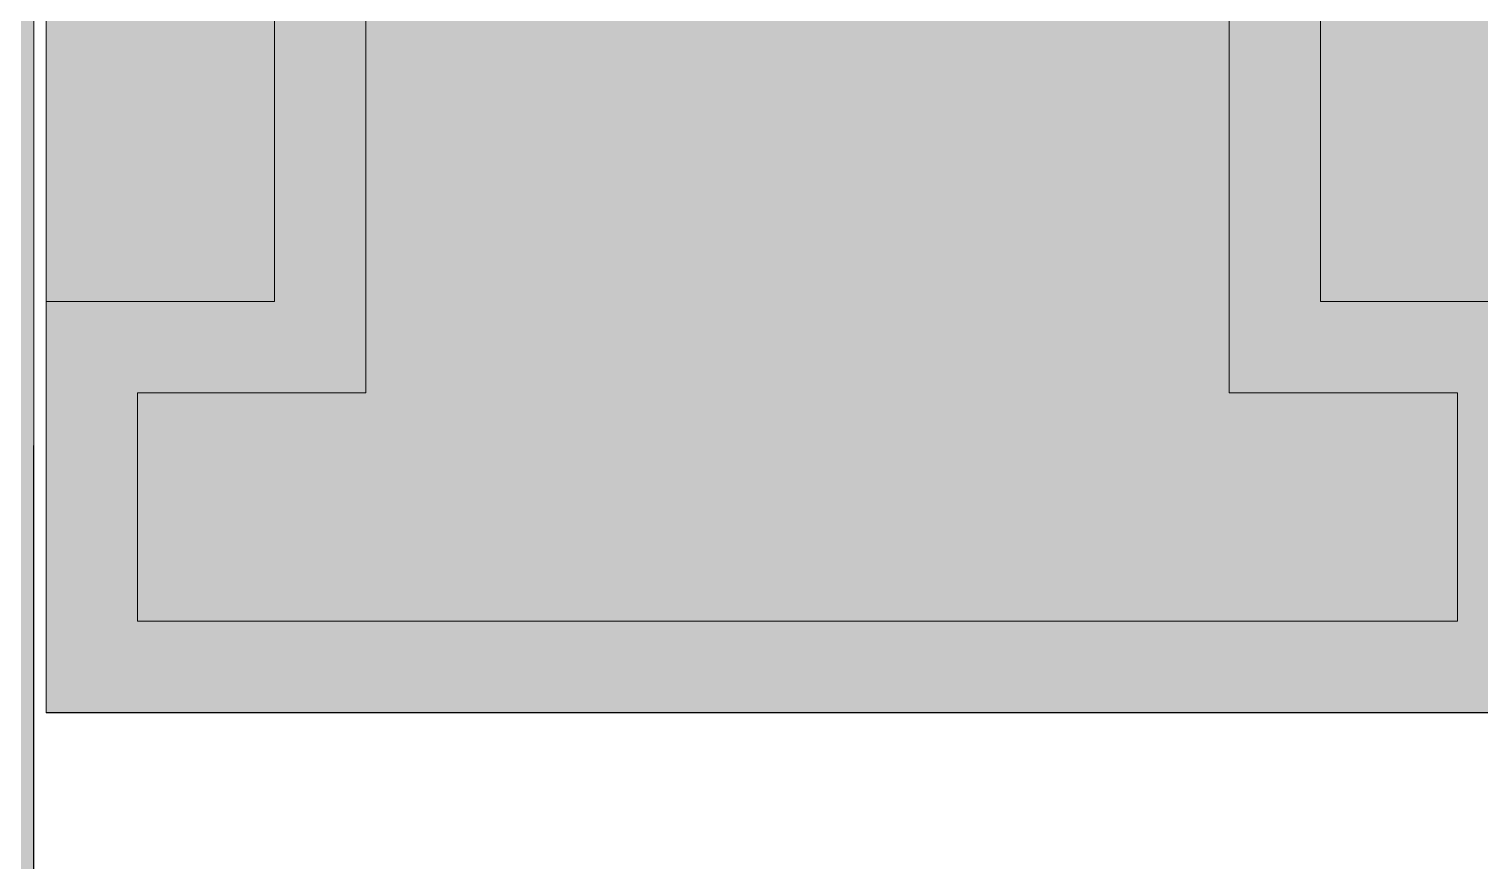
# Model space of a CAD drawing. Header units: millimetres. Extents: x -284281 to 1648660, y -821378 to -151356.
# Drawn here: x -271021 to -267844, y -260964 to -259144 of the extents above; entities that cross this region are included whole.
import ezdxf

# ---------------------------------------------------------------- set-up
doc = ezdxf.new("R2010")
doc.units = ezdxf.units.MM
doc.header["$MEASUREMENT"] = 0
doc.layers.add('Nouveau_buyer', color=7, linetype='Continuous')
doc.layers.add('Sols_ Dalles', color=7, linetype='Continuous')

# ---------------------------------------------------------------- blocks, each defined once
blk = doc.blocks.new('Dalle_11_1', base_point=(155145.6, -242190))
at = {"layer": 'Sols_ Dalles', "linetype": 'Continuous', "lineweight": 0, "true_color": 0x3b3937}
blk.add_hatch(color=250, dxfattribs=at).paths.add_polyline_path([(155145.6, -242190), (155145.6, -243090), (155145.6, -247965), (155145.6, -248865), (155145.6, -253965), (155145.6, -254865), (155145.6, -259740), (155145.6, -260640), (158435.6, -260640), (158435.6, -259740), (158435.6, -254865), (158435.6, -253965), (158435.6, -248865), (158435.6, -247965), (158435.6, -243090), (158435.6, -242190)])
at = {"layer": 'Sols_ Dalles', "color": 250, "linetype": 'Continuous', "lineweight": 5, "true_color": 0x1f1f1f, "flags": 128}
blk.add_lwpolyline([(155145.6, -242190), (158435.6, -242190), (158435.6, -243090), (158435.6, -247965), (158435.6, -248865), (158435.6, -253965), (158435.6, -254865), (158435.6, -259740), (158435.6, -260640), (155145.6, -260640), (155145.6, -259740), (155145.6, -254865), (155145.6, -253965), (155145.6, -248865), (155145.6, -247965), (155145.6, -243090)], close=True, dxfattribs=at)
blk = doc.blocks.new('Dalle_15_1', base_point=(153175.7, -163719.5))
at = {"linetype": 'Continuous', "lineweight": 0, "true_color": 0x90b349}
blk.add_hatch(color=55, dxfattribs=at).paths.add_polyline_path([(153175.7, -163719.5), (153156.3, -271724.8), (155116.7, -271706.2), (155135.4, -165719.8), (251905.3, -165737.3), (251887.4, -265587.3), (253887.4, -265587.7), (253905.6, -163737.6)])
at = {"color": 7, "linetype": 'Continuous', "lineweight": 5, "flags": 128}
blk.add_lwpolyline([(153175.7, -163719.5), (153156.3, -271724.8), (155116.7, -271706.2), (155135.4, -165719.8), (251905.3, -165737.3), (251887.4, -265587.3), (253887.4, -265587.7), (253905.6, -163737.6)], close=True, dxfattribs=at)

msp = doc.modelspace()

# ---------------------------------------------------------------- linework, layer by layer
at = {"color": 7, "linetype": 'Continuous', "lineweight": 5}
msp.add_lwpolyline([(-272993.59542, -163719.4882), (-273013.03397, -271660.98042), (-271013.03401, -271661.34059), (-270993.95562, -165719.84833), (-174224.06959, -165737.27506), (-174241.97478, -265587.29374), (-172241.97481, -265587.6539), (-172223.70945, -163737.63526)], close=True, dxfattribs=at)
at = {"color": 9, "linetype": 'Continuous', "lineweight": 5}
msp.add_lwpolyline([(-267693.74812, -260639.95299), (-267693.74812, -242189.97435), (-270983.74812, -242189.97435), (-270983.74812, -243089.97435), (-270983.74812, -248364.9528), (-270983.74812, -260639.95299)], close=True, dxfattribs=at)
at = {"layer": 'Nouveau_buyer', "color": 7, "linetype": 'Continuous', "lineweight": 5}
for points in [[(-268193.74812, -243089.97435), (-268193.74812, -247964.9528), (-267693.74812, -247964.9528), (-267693.74812, -248864.9528), (-268193.74812, -248864.9528), (-268193.74812, -253964.9528), (-267693.74812, -253964.9528), (-267693.74812, -254864.9528), (-268193.74812, -254864.9528), (-268193.74812, -259739.95299), (-267693.74812, -259739.95299), (-267693.74812, -260639.95299), (-270983.74812, -260639.95299), (-270983.74812, -259739.95299), (-270483.74812, -259739.95299), (-270483.74812, -254864.9528), (-270983.74812, -254864.9528), (-270983.74812, -253964.9528), (-270483.74812, -253964.9528), (-270483.74812, -248864.9528), (-270983.74812, -248864.9528), (-270983.74812, -247964.9528), (-270483.74812, -247964.9528), (-270483.74812, -243089.97435)], [(-268193.74812, -243089.97435), (-268193.74812, -247964.9528), (-267693.74812, -247964.9528), (-267693.74812, -248864.9528), (-268193.74812, -248864.9528), (-268193.74812, -253964.9528), (-267693.74812, -253964.9528), (-267693.74812, -254864.9528), (-268193.74812, -254864.9528), (-268193.74812, -259739.95299), (-267693.74812, -259739.95299), (-267693.74812, -260639.95299), (-270983.74812, -260639.95299), (-270983.74812, -259739.95299), (-270483.74812, -259739.95299), (-270483.74812, -254864.9528), (-270983.74812, -254864.9528), (-270983.74812, -253964.9528), (-270483.74812, -253964.9528), (-270483.74812, -248864.9528), (-270983.74812, -248864.9528), (-270983.74812, -247964.9528), (-270483.74812, -247964.9528), (-270483.74812, -243089.97435)], [(-268393.74812, -254664.9528), (-268393.74812, -259939.95299), (-267893.74812, -259939.95299), (-267893.74812, -260439.95299), (-270283.74812, -260439.95299), (-270783.74812, -260439.95299), (-270783.74812, -259939.95299), (-270283.74812, -259939.95299), (-270283.74812, -254664.9528)], [(-268393.74812, -254664.9528), (-268393.74812, -259939.95299), (-267893.74812, -259939.95299), (-267893.74812, -260439.95299), (-270283.74812, -260439.95299), (-270783.74812, -260439.95299), (-270783.74812, -259939.95299), (-270283.74812, -259939.95299), (-270283.74812, -254664.9528)]]:
    msp.add_lwpolyline(points, dxfattribs=at)

# ---------------------------------------------------------------- block references
at = {"color": 7, "linetype": 'Continuous', "lineweight": 5}
msp.add_blockref('Dalle_15_1', (-272953.58495, -163719.4954), dxfattribs=at)
at = {"layer": 'Sols_ Dalles', "color": 250, "linetype": 'Continuous', "lineweight": 5, "true_color": 0x1f1f1f}
msp.add_blockref('Dalle_11_1', (-270983.74812, -242189.97435), dxfattribs=at)

doc.saveas('drawing.dxf')
